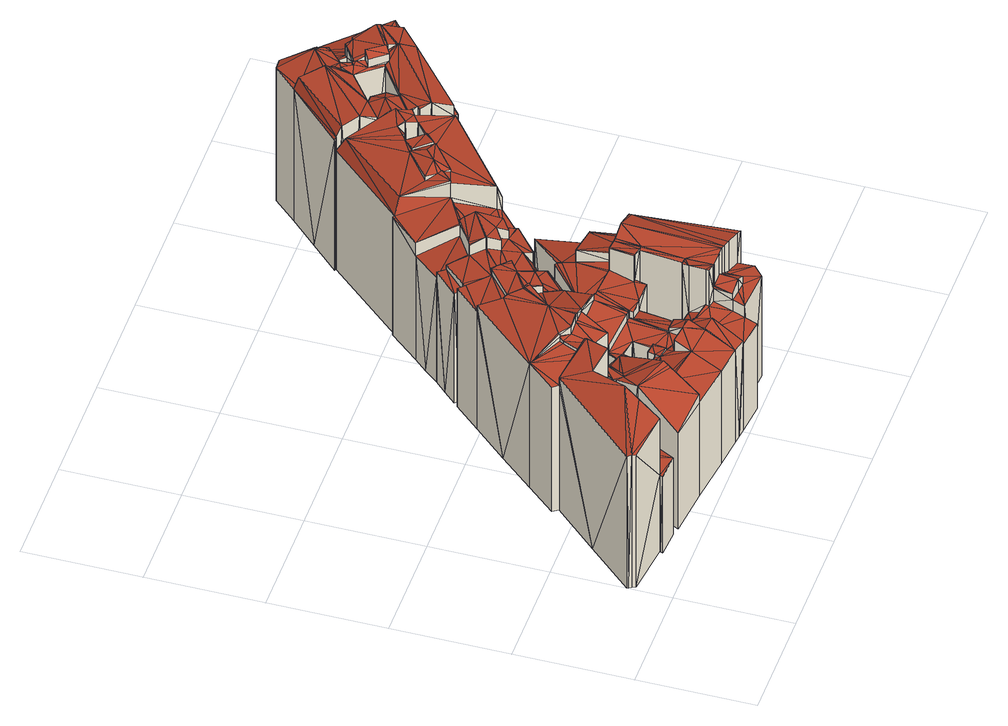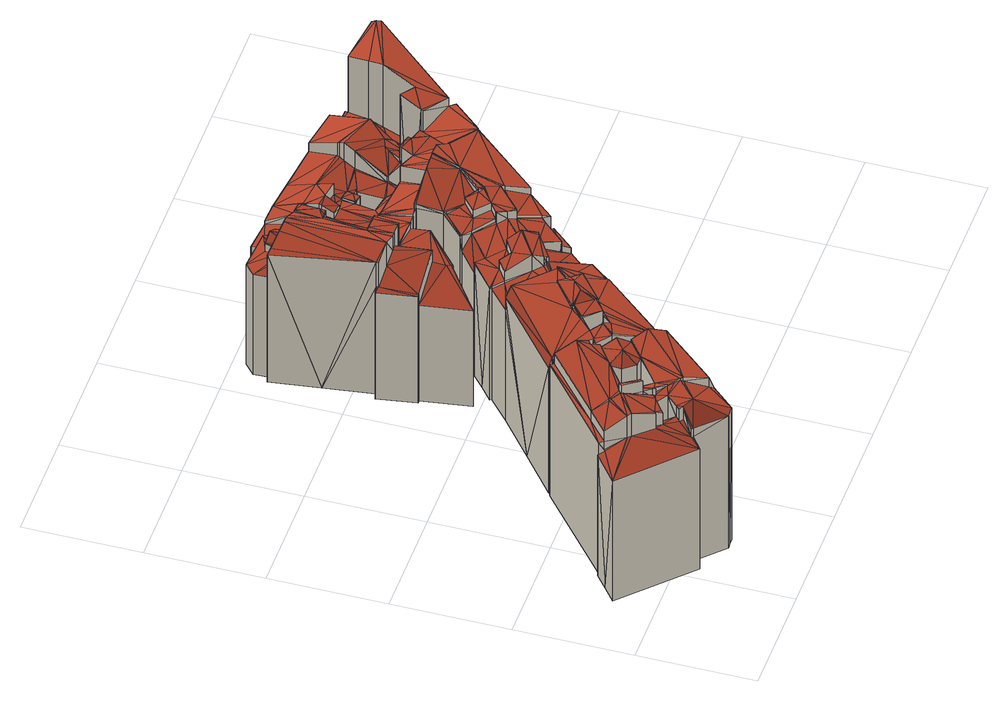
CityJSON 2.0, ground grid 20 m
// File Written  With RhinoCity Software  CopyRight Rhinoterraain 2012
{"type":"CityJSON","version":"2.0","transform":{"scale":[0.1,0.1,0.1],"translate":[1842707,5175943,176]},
"CityObjects":{
"building1":{"type":"Building","geometry":[{"type":"MultiSurface","lod":"2","boundaries":[[[0,1,2]],[[0,3,4]],[[2,5,6]],[[4,3,7]],[[7,3,8]],[[6,9,10]],[[0,4,1]],[[1,11,12]],[[1,12,2]],[[2,12,5]],[[5,13,6]],[[2,6,10]],[[14,15,16]],[[14,16,17]],[[18,15,14]],[[19,20,21]],[[22,23,20]],[[22,24,23]],[[19,22,20]],[[25,19,21]],[[26,22,19]],[[27,22,26]],[[28,24,22]],[[27,29,22]],[[30,21,14]],[[21,18,14]],[[20,18,21]],[[31,32,33]],[[33,34,35]],[[32,36,37]],[[36,38,37]],[[32,37,34]],[[35,34,39]],[[37,40,34]],[[40,41,34]],[[32,34,33]],[[42,34,43]],[[44,43,45]],[[44,42,43]],[[39,34,46]],[[46,34,42]],[[47,48,49]],[[47,49,50]],[[51,52,53]],[[54,51,55]],[[56,57,52]],[[55,51,53]],[[56,52,51]],[[58,57,56]],[[59,0,2]],[[60,59,2]],[[61,62,63]],[[62,64,63]],[[65,64,62]],[[52,66,53]],[[53,66,67]],[[68,69,70]],[[50,49,71]],[[72,73,74]],[[75,72,74]],[[76,77,73]],[[76,73,72]],[[78,72,75]],[[79,80,81]],[[82,80,74]],[[81,80,82]],[[80,75,74]],[[83,84,85]],[[83,86,84]],[[87,88,89]],[[90,88,87]],[[88,91,89]],[[89,91,92]],[[73,93,94]],[[95,96,97]],[[97,96,98]],[[96,99,98]],[[100,95,97]],[[100,97,101]],[[95,102,96]],[[103,104,105]],[[105,104,106]],[[106,104,107]],[[104,108,107]],[[104,109,108]],[[108,110,107]],[[107,110,111]],[[112,113,114]],[[112,115,116]],[[112,117,113]],[[112,116,117]],[[74,73,94]],[[118,119,120]],[[121,122,123]],[[121,124,122]],[[124,125,122]],[[119,121,120]],[[126,127,125]],[[124,126,125]],[[119,124,121]],[[128,129,130]],[[129,131,53]],[[132,131,129]],[[128,132,129]],[[133,55,131]],[[131,55,53]],[[134,135,136]],[[134,136,137]],[[135,138,136]],[[134,139,135]],[[135,140,138]],[[141,142,143]],[[142,144,143]],[[142,145,144]],[[91,146,92]],[[92,147,148]],[[146,147,92]],[[36,149,150]],[[36,151,149]],[[151,152,149]],[[153,154,151]],[[151,155,152]],[[151,154,155]],[[155,156,157]],[[155,157,152]],[[156,158,157]],[[159,160,161]],[[59,162,163]],[[164,162,59]],[[148,147,165]],[[166,167,168]],[[168,167,169]],[[168,169,170]],[[169,171,170]],[[169,172,171]],[[173,168,170]],[[0,59,163]],[[174,86,83]],[[68,175,69]],[[48,176,177]],[[48,178,176]],[[48,177,49]],[[179,180,181]],[[182,183,181]],[[184,181,185]],[[182,181,184]],[[183,179,181]],[[179,186,180]],[[181,180,187]],[[188,189,190]],[[191,189,188]],[[192,193,194]],[[190,134,195]],[[190,139,134]],[[50,71,196]],[[50,196,197]],[[71,198,196]],[[199,200,201]],[[200,202,201]],[[203,160,159]],[[204,205,206]],[[205,207,208]],[[204,207,205]],[[209,210,204]],[[204,210,207]],[[211,210,209]],[[211,212,210]],[[213,214,215]],[[99,213,216]],[[216,213,215]],[[217,218,219]],[[213,220,214]],[[218,221,219]],[[216,215,217]],[[215,218,217]],[[222,223,224]],[[222,224,225]],[[222,225,226]],[[226,225,200]],[[226,200,199]],[[227,228,145]],[[227,145,142]],[[162,229,230]],[[231,232,233]],[[234,235,236]],[[236,235,237]],[[238,239,240]],[[240,239,241]],[[240,241,242]],[[243,68,244]],[[244,68,70]],[[245,227,142]],[[246,245,142]],[[239,238,247]],[[248,239,247]],[[247,246,142]],[[248,247,249]],[[238,246,247]],[[162,230,163]],[[250,251,252]],[[253,250,252]],[[254,212,211]],[[254,211,255]],[[256,257,258]],[[259,257,256]],[[254,256,258]],[[260,261,262]],[[263,264,260]],[[263,260,265]],[[265,260,262]],[[266,263,265]],[[267,266,265]],[[268,269,266]],[[267,268,266]],[[270,267,271]],[[271,267,265]],[[272,270,271]],[[273,270,272]],[[254,258,212]],[[274,251,250]],[[174,275,86]],[[276,277,278]],[[279,276,278]],[[280,281,184]],[[144,282,283]],[[280,184,284]],[[285,144,283]],[[286,114,235]],[[287,279,288]],[[289,287,288]],[[288,279,278]],[[288,278,290]],[[286,112,114]],[[281,291,184]],[[292,165,293]],[[294,292,295]],[[292,293,295]],[[293,165,296]],[[295,293,297]],[[293,296,298]],[[299,300,301]],[[302,303,192]],[[303,193,192]],[[299,301,304]],[[215,305,306]],[[307,305,215]],[[305,308,306]],[[191,309,189]],[[310,311,312]],[[310,290,311]],[[290,278,311]],[[313,314,286]],[[313,286,315]],[[316,313,315]],[[313,316,317]],[[318,319,320]],[[321,319,318]],[[247,142,319]],[[247,319,321]],[[322,323,324]],[[324,323,325]],[[326,275,174]],[[175,327,69]],[[327,328,69]],[[232,329,233]],[[232,330,329]],[[331,332,333]],[[334,331,333]],[[335,336,22]],[[337,338,339]],[[340,338,337]],[[341,338,340]],[[274,342,251]],[[87,291,281]],[[338,343,339]],[[344,345,346]],[[345,347,346]],[[348,349,347]],[[350,345,344]],[[345,348,347]],[[351,352,338]],[[352,343,338]],[[353,354,355]],[[354,356,355]],[[355,356,357]],[[358,331,359]],[[331,334,359]],[[360,361,362]],[[360,362,363]],[[364,168,173]],[[365,361,360]],[[366,367,368]],[[363,362,26]],[[363,26,369]],[[363,369,25]],[[368,367,370]],[[365,371,361]],[[372,182,184]],[[291,372,184]],[[314,112,286]],[[373,165,374]],[[373,148,165]],[[375,318,189]],[[318,376,189]],[[309,375,189]],[[377,378,379]],[[380,344,381]],[[381,382,383]],[[381,344,382]],[[384,385,85]],[[386,384,85]],[[386,387,384]],[[193,388,194]],[[389,82,390]],[[82,391,390]],[[390,391,392]],[[393,394,325]],[[343,395,396]],[[380,35,344]],[[234,286,235]],[[397,76,72]],[[323,393,325]],[[286,398,315]],[[399,285,283]],[[400,401,399]],[[401,285,399]],[[402,400,399]],[[399,403,404]],[[399,283,405]],[[399,405,403]],[[406,99,216]],[[98,99,406]],[[407,408,409]],[[407,409,410]],[[335,411,336]],[[412,413,411]],[[335,412,411]],[[102,414,96]],[[339,343,396]],[[388,415,416]],[[378,417,379]],[[418,419,236]],[[420,234,236]],[[419,420,236]],[[398,420,315]],[[315,420,421]],[[422,423,424]],[[425,334,426]],[[359,334,425]],[[426,334,333]],[[427,309,191]],[[58,332,331]],[[7,58,331]],[[358,7,331]],[[422,428,423]],[[141,401,429]],[[141,143,401]],[[430,142,141]],[[230,431,163]],[[432,433,304]],[[433,299,304]],[[434,428,435]],[[435,428,422]],[[391,94,392]],[[251,389,252]],[[436,437,438]],[[252,389,390]],[[436,423,437]],[[424,423,436]],[[439,440,368]],[[439,368,441]],[[173,170,442]],[[443,444,445]],[[443,446,444]],[[447,443,445]],[[447,448,443]],[[441,368,449]],[[276,450,451]],[[276,451,277]],[[452,453,454]],[[300,453,301]],[[454,453,300]],[[455,456,191]],[[456,242,191]],[[277,457,278]],[[458,459,457]],[[277,458,457]],[[277,460,458]],[[184,185,461]],[[462,326,174]],[[455,191,188]],[[146,463,147]],[[184,461,284]],[[464,141,465]],[[352,173,442]],[[466,173,352]],[[456,240,242]],[[467,240,456]],[[468,240,467]],[[194,388,416]],[[469,470,471]],[[470,472,471]],[[471,472,473]],[[470,474,472]],[[284,461,475]],[[476,240,468]],[[464,465,477]],[[160,478,161]],[[326,479,275]],[[480,165,292]],[[368,370,449]],[[35,481,344]],[[482,217,483]],[[483,217,219]],[[440,366,368]],[[481,350,344]],[[484,274,250]],[[485,484,250]],[[205,208,486]],[[487,174,83]],[[479,488,275]],[[489,216,217]],[[490,380,381]],[[461,185,491]],[[275,492,86]],[[493,335,22]],[[494,335,493]],[[317,316,495]],[[180,496,187]],[[180,497,496]],[[210,498,207]],[[84,386,85]],[[141,429,465]],[[481,46,350]],[[46,499,350]],[[500,254,255]],[[200,30,14,202]],[[202,14,501]],[[502,202,501]],[[503,501,17]],[[501,14,17]],[[504,153,32,505]],[[32,153,151]],[[505,32,506]],[[506,32,31]],[[323,506,31]],[[507,506,323]],[[508,47,509]],[[509,47,50]],[[154,509,50]],[[510,509,154]],[[64,511,512,63]],[[513,87,281,514]],[[515,90,516]],[[513,516,87]],[[516,90,87]],[[517,59,60,518]],[[519,520,67]],[[66,519,67]],[[66,416,519]],[[416,521,519]],[[114,246,238,235]],[[235,240,237]],[[235,238,240]],[[113,245,246,114]],[[116,228,227,117]],[[117,227,245,113]],[[49,68,243,71]],[[177,175,68,49]],[[176,327,175,177]],[[522,112,523]],[[524,523,314]],[[523,112,314]],[[525,115,112,522]],[[69,526,527,70]],[[94,62,61,392]],[[93,65,62,94]],[[528,83,85,529]],[[231,162,164]],[[530,231,164,531]],[[532,232,533]],[[530,533,231]],[[533,232,231]],[[534,2,128,535]],[[128,2,10]],[[535,128,130,536]],[[537,159,161,538]],[[539,29,27,540]],[[376,141,189]],[[139,141,464]],[[189,141,139]],[[189,139,190]],[[370,72,296]],[[541,370,296,542]],[[296,72,78]],[[367,397,72,370]],[[543,544,146]],[[91,545,543]],[[91,543,146]],[[146,440,463]],[[146,544,546,440]],[[547,199,201,548]],[[549,550,73]],[[77,551,549]],[[77,549,73]],[[73,65,93]],[[73,550,552,65]],[[553,542,296]],[[165,554,553]],[[165,553,296]],[[439,555,554,165]],[[147,439,165]],[[463,440,439,147]],[[447,556,557,137]],[[136,447,137]],[[138,448,447,136]],[[558,559,366]],[[440,546,558]],[[440,558,366]],[[560,561,367]],[[366,559,560]],[[366,560,367]],[[283,119,405]],[[283,124,119]],[[405,118,403]],[[405,119,118]],[[118,446,443,404]],[[403,118,404]],[[126,124,283]],[[282,126,283]],[[562,79,251]],[[562,563,79]],[[342,496,562]],[[496,564,562]],[[342,562,251]],[[251,79,81,389]],[[389,81,82]],[[196,156,155,197]],[[565,156,196]],[[565,566,156]],[[198,244,565]],[[244,567,565]],[[198,565,196]],[[568,104,103,569]],[[374,480,292]],[[186,179,292]],[[179,374,292]],[[291,87,89]],[[291,89,372]],[[372,89,92]],[[182,148,373,183]],[[372,92,182]],[[182,92,148]],[[183,373,179]],[[179,373,374]],[[57,163,194,52]],[[163,192,194]],[[52,416,66]],[[52,194,416]],[[105,203,570]],[[571,105,570]],[[537,570,159]],[[570,203,159]],[[572,129,573]],[[574,573,53]],[[573,129,53]],[[575,529,85]],[[385,576,575]],[[385,575,85]],[[445,335,494]],[[577,445,578]],[[578,445,494]],[[120,412,335,445]],[[444,120,445]],[[121,413,412,120]],[[160,106,107,478]],[[222,111,223]],[[222,478,111]],[[478,107,111]],[[415,483,219]],[[579,415,219,580]],[[303,271,265]],[[193,303,265]],[[431,272,271]],[[302,431,303]],[[303,431,271]],[[193,265,262,482]],[[388,193,482]],[[388,482,483,415]],[[230,273,272,431]],[[0,57,3]],[[0,163,57]],[[181,479,185]],[[181,581,582,479]],[[185,479,326,491]],[[583,584,330]],[[232,532,583]],[[232,583,330]],[[395,585,586,396]],[[171,395,170]],[[500,587,585,395]],[[171,500,395]],[[170,343,442]],[[170,395,343]],[[172,254,500,171]],[[588,322,102,589]],[[102,322,324]],[[102,324,325,414]],[[590,580,219]],[[221,591,590]],[[221,590,219]],[[592,593,242]],[[241,594,592]],[[241,592,242]],[[487,284,475,174]],[[595,280,487,596]],[[487,280,284]],[[507,323,322,588]],[[86,253,252,84]],[[84,252,390,386]],[[386,390,392,61]],[[387,386,61]],[[415,579,521,416]],[[370,541,597,449]],[[308,598,599,306]],[[600,601,131]],[[132,602,600]],[[132,600,131]],[[603,378,604]],[[604,378,377]],[[232,604,377]],[[532,604,232]],[[605,606,6]],[[13,607,605]],[[13,605,6]],[[479,582,608,488]],[[609,313,610]],[[611,610,317]],[[610,313,317]],[[297,407,410,80]],[[612,297,80,613]],[[145,614,615,144]],[[115,228,116]],[[115,525,616,228]],[[228,616,614,145]],[[617,126,282]],[[617,618,126]],[[144,615,617]],[[144,617,282]],[[126,618,619,127]],[[162,231,233,229]],[[367,561,620,76]],[[397,367,76]],[[621,622,109]],[[104,568,621]],[[104,621,109]],[[12,353,355]],[[623,12,133,624]],[[133,12,355]],[[133,355,357,55]],[[6,132,9]],[[6,606,602,132]],[[625,427,626]],[[627,626,191]],[[626,427,191]],[[628,629,5]],[[12,623,628]],[[12,628,5]],[[418,630,631,278]],[[457,418,278]],[[311,259,256,312]],[[379,100,632]],[[633,379,632]],[[330,632,101]],[[584,632,330]],[[632,100,101]],[[149,279,287,150]],[[152,276,279,149]],[[157,450,276,152]],[[634,432,304,635]],[[636,536,130]],[[129,572,636]],[[129,636,130]],[[211,209,255]],[[143,285,401]],[[143,144,285]],[[452,428,434]],[[122,452,123]],[[123,452,434]],[[125,453,452,122]],[[637,60,88]],[[637,518,60]],[[90,515,637]],[[90,637,88]],[[638,545,91]],[[88,638,91]],[[88,60,638]],[[60,518,638]],[[28,435,422,24]],[[24,422,424,23]],[[23,424,436,20]],[[20,436,438,18]],[[18,438,433,15]],[[438,299,433]],[[15,433,432,16]],[[432,634,503,17]],[[16,432,17]],[[413,434,411]],[[121,123,434]],[[413,121,434]],[[411,28,336]],[[411,434,435,28]],[[624,133,131,601]],[[639,576,385]],[[384,640,639]],[[384,639,385]],[[5,629,607,13]],[[497,641,564,496]],[[488,484,485,275]],[[187,274,484]],[[642,187,488,608]],[[488,187,484]],[[496,342,274,187]],[[643,644,486]],[[208,645,643]],[[208,643,486]],[[646,647,48]],[[47,508,646]],[[47,646,48]],[[48,647,648,178]],[[306,599,591,221]],[[218,306,221]],[[215,306,218]],[[166,168,34]],[[41,166,34]],[[465,402,135,477]],[[402,140,135]],[[429,400,402,465]],[[401,400,429]],[[649,441,449,597]],[[650,511,64]],[[65,552,650]],[[65,650,64]],[[278,259,311]],[[278,468,259]],[[278,631,651,468]],[[652,476,653]],[[651,653,468]],[[653,476,468]],[[269,97,98,266]],[[266,98,406,263]],[[263,406,216,264]],[[336,28,22]],[[205,371,365,206]],[[34,168,348,43]],[[168,364,348]],[[43,348,345,45]],[[153,504,510,154]],[[589,102,654]],[[654,102,95]],[[417,654,95]],[[655,654,417]],[[417,95,100,379]],[[178,327,176]],[[648,656,327]],[[178,648,327]],[[249,470,657]],[[658,249,657]],[[659,657,469]],[[657,470,469]],[[247,474,470]],[[249,247,470]],[[301,660,635,304]],[[220,340,337,305]],[[214,220,305]],[[308,339,396]],[[598,308,396,586]],[[305,337,339]],[[308,305,339]],[[387,661,640,384]],[[662,317,451]],[[662,611,317]],[[450,157,662]],[[157,663,662]],[[450,662,451]],[[451,317,495,277]],[[664,655,417]],[[378,603,664]],[[378,664,417]],[[325,380,490,96]],[[414,325,96]],[[394,35,380,325]],[[665,666,125]],[[127,619,665]],[[127,665,125]],[[369,19,25]],[[497,295,297]],[[641,497,297,612]],[[180,294,295,497]],[[332,56,51,333]],[[581,181,187,642]],[[4,358,1]],[[1,358,359]],[[518,60,667]],[[534,667,2]],[[667,60,2]],[[323,31,33,393]],[[361,27,362]],[[486,644,540,27]],[[361,486,27]],[[371,205,486,361]],[[362,27,26]],[[232,377,668]],[[532,232,668]],[[633,668,379]],[[668,377,379]],[[596,487,83,528]],[[476,236,237,240]],[[630,418,669]],[[669,418,236]],[[476,669,236]],[[652,669,476]],[[224,25,21]],[[225,224,21]],[[225,21,30,200]],[[109,204,108]],[[108,204,206]],[[670,209,671]],[[671,209,204]],[[109,671,204]],[[622,671,109]],[[223,363,25,224]],[[110,360,363,223]],[[111,110,223]],[[206,365,360,110]],[[108,206,110]],[[156,566,672,158]],[[158,672,663,157]],[[97,269,268,101]],[[329,267,229,233]],[[229,267,270]],[[101,268,267]],[[330,101,329]],[[329,101,267]],[[229,270,273,230]],[[214,305,215]],[[431,302,192,163]],[[551,77,76,620]],[[578,494,29,539]],[[29,494,493]],[[29,493,22]],[[202,502,548,201]],[[387,61,63]],[[661,387,63,512]],[[524,314,673]],[[609,673,313]],[[673,314,313]],[[613,80,674]],[[563,674,79]],[[674,80,79]],[[437,299,438]],[[437,300,299]],[[574,53,675]],[[520,675,67]],[[675,53,67]],[[137,557,645,208]],[[207,137,208]],[[498,134,137,207]],[[319,142,430]],[[676,660,301]],[[453,676,301]],[[453,125,676]],[[125,666,676]],[[677,627,191]],[[242,593,677]],[[242,677,191]],[[459,421,418,457]],[[421,419,418]],[[420,419,421]],[[408,293,75,409]],[[293,298,75]],[[71,243,244,198]],[[96,490,381,99]],[[99,381,383]],[[213,99,383]],[[354,425,426,356]],[[161,226,678]],[[538,161,678]],[[547,678,199]],[[678,226,199]],[[478,222,226,161]],[[555,439,441,649]],[[531,164,59,517]],[[569,103,105,571]],[[556,447,445,577]],[[587,500,679]],[[679,500,255]],[[209,679,255]],[[670,679,209]],[[659,469,427,625]],[[427,469,471]],[[427,471,473,309]],[[36,287,38]],[[36,150,287]],[[680,328,681]],[[656,681,327]],[[681,328,327]],[[349,173,351,347]],[[173,466,351]],[[347,351,338,346]],[[391,82,74]],[[391,74,94]],[[241,248,682]],[[594,241,682]],[[658,682,249]],[[682,248,249]],[[514,281,683]],[[595,683,280]],[[683,281,280]],[[154,50,197]],[[155,154,197]],[[341,344,346,338]],[[472,321,309,473]],[[321,375,309]],[[328,680,526,69]],[[35,39,481]],[[481,39,46]],[[260,489,217,261]],[[264,216,489,260]],[[9,132,128,10]],[[374,165,480]],[[567,244,684]],[[527,684,70]],[[684,244,70]],[[461,174,475]],[[461,462,174]],[[3,57,58,8]],[[348,364,173,349]],[[356,426,55,357]],[[426,54,55]],[[344,341,340,382]],[[382,340,213,383]],[[340,220,213]],[[455,467,456]],[[261,217,482,262]],[[425,354,12]],[[11,425,12]],[[12,354,353]],[[358,4,7]],[[289,288,40]],[[37,289,40]],[[343,352,442]],[[241,239,248]],[[275,485,250,492]],[[58,56,332]],[[409,75,80,410]],[[460,316,315,458]],[[458,315,421,459]],[[318,320,376]],[[316,460,277,495]],[[134,498,210,195]],[[293,408,407,297]],[[351,466,352]],[[259,468,455,257]],[[468,467,455]],[[257,455,188,258]],[[258,188,190,212]],[[212,190,195,210]],[[319,430,141,376]],[[320,319,376]],[[393,33,35,394]],[[446,118,120,444]],[[58,7,8]],[[462,461,491,326]],[[398,234,420]],[[375,321,318]],[[203,106,160]],[[203,105,106]],[[312,254,172]],[[169,312,172]],[[312,256,254]],[[166,290,310,167]],[[167,312,169]],[[167,310,312]],[[40,166,41]],[[40,288,290,166]],[[296,78,75]],[[298,296,75]],[[398,286,234]],[[428,452,454,423]],[[423,300,437]],[[423,454,300]],[[350,44,45]],[[345,350,45]],[[492,250,253,86]],[[186,292,294,180]],[[32,151,36]],[[139,464,477]],[[135,139,477]],[[138,399,404]],[[448,138,443]],[[443,138,404]],[[140,402,399]],[[138,140,399]],[[1,359,425,11]],[[499,42,44,350]],[[54,426,333,51]],[[474,247,321,472]],[[38,287,289,37]],[[499,46,42]],[[369,26,19]]],"semantics":{"surfaces":[{"type":"RoofSurface"},{"type":"WallSurface"}],"values":[0,0,0,0,0,0,0,0,0,0,0,0,0,0,0,0,0,0,0,0,0,0,0,0,0,0,0,0,0,0,0,0,0,0,0,0,0,0,0,0,0,0,0,0,0,0,0,0,0,0,0,0,0,0,0,0,0,0,0,0,0,0,0,0,0,0,0,0,0,0,0,0,0,0,0,0,0,0,0,0,0,0,0,0,0,0,0,0,0,0,0,0,0,0,0,0,0,0,0,0,0,0,0,0,0,0,0,0,0,0,0,0,0,0,0,0,0,0,0,0,0,0,0,0,0,0,0,0,0,0,0,0,0,0,0,0,0,0,0,0,0,0,0,0,0,0,0,0,0,0,0,0,0,0,0,0,0,0,0,0,0,0,0,0,0,0,0,0,0,0,0,0,0,0,0,0,0,0,0,0,0,0,0,0,0,0,0,0,0,0,0,0,0,0,0,0,0,0,0,0,0,0,0,0,0,0,0,0,0,0,0,0,0,0,0,0,0,0,0,0,0,0,0,0,0,0,0,0,0,0,0,0,0,0,0,0,0,0,0,0,0,0,0,0,0,0,0,0,0,0,0,0,0,0,0,0,0,0,0,0,0,0,0,0,0,0,0,0,0,0,0,0,0,0,0,0,0,0,0,0,0,0,0,0,0,0,0,0,0,0,0,0,0,0,0,0,0,0,0,0,0,0,0,0,0,0,0,0,0,0,0,0,0,0,0,0,0,0,0,0,0,0,0,0,0,0,0,0,0,0,0,0,0,0,0,0,0,0,0,0,0,0,0,0,0,0,0,0,0,0,0,0,0,0,0,0,0,0,0,0,0,0,0,0,0,0,0,0,0,0,0,0,0,0,0,0,0,0,0,0,0,0,0,0,0,0,0,0,0,0,0,0,0,0,0,0,0,0,0,0,0,0,0,0,0,0,0,0,0,0,0,0,0,0,0,0,0,0,0,0,0,0,0,0,0,0,0,0,0,0,0,0,0,0,0,0,1,1,1,1,1,1,1,1,1,1,1,1,1,1,1,1,1,1,1,1,1,1,1,1,1,1,1,1,1,1,1,1,1,1,1,1,1,1,1,1,1,1,1,1,1,1,1,1,1,1,1,1,1,1,1,1,1,1,1,1,1,1,1,1,1,1,1,1,1,1,1,1,1,1,1,1,1,1,1,1,1,1,1,1,1,1,1,1,1,1,1,1,1,1,1,1,1,1,1,1,1,1,1,1,1,1,1,1,1,1,1,1,1,1,1,1,1,1,1,1,1,1,1,1,1,1,1,1,1,1,1,1,1,1,1,1,1,1,1,1,1,1,1,1,1,1,1,1,1,1,1,1,1,1,1,1,1,1,1,1,1,1,1,1,1,1,1,1,1,1,1,1,1,1,1,1,1,1,1,1,1,1,1,1,1,1,1,1,1,1,1,1,1,1,1,1,1,1,1,1,1,1,1,1,1,1,1,1,1,1,1,1,1,1,1,1,1,1,1,1,1,1,1,1,1,1,1,1,1,1,1,1,1,1,1,1,1,1,1,1,1,1,1,1,1,1,1,1,1,1,1,1,1,1,1,1,1,1,1,1,1,1,1,1,1,1,1,1,1,1,1,1,1,1,1,1,1,1,1,1,1,1,1,1,1,1,1,1,1,1,1,1,1,1,1,1,1,1,1,1,1,1,1,1,1,1,1,1,1,1,1,1,1,1,1,1,1,1,1,1,1,1,1,1,1,1,1,1,1,1,1,1,1,1,1,1,1,1,1,1,1,1,1,1,1,1,1,1,1,1,1,1,1,1,1,1,1,1,1,1,1,1,1,1,1,1,1,1,1,1,1,1,1,1,1,1,1,1,1,1,1,1,1,1,1,1,1,1,1,1,1,1,1,1,1,1,1,1,1,1,1,1,1,1,1,1,1,1,1,1,1,1,1,1,1,1,1,1,1,1,1,1,1,1,1,1,1,1,1,1,1,1,1,1,1,1,1,1,1,1,1,1,1,1,1,1,1,1,1,1,1,1,1,1,1,1,1,1,1,1,1,1,1,1,1,1,1,1,1,1,1,1,1,1,1,1,1,1,1,1,1,1,1,1,1,1,1,1,1,1,1,1,1,1,1,1,1,1,1,1,1,1,1,1,1,1,1,1,1,1,1,1,1,1,1,1,1,1,1,1,1,1,1,1,1,1,1,1,1,1,1,1,1,1,1,1,1,1,1,1,1,1,1,1,1,1,1,1,1,1,1,1,1,1,1,1,1,1,1,1,1,1,1,1,1,1,1,1,1,1,1,1,1,1,1]}}]}
},
"vertices":[
[471,593,284],[549,600,307],[575,712,284],[498,517,314],[499,559,302],[581,622,311],[596,635,312],[512,543,311],[517,537,314],[605,625,318],[628,647,319],[552,597,309],[571,614,310],[583,619,312],[540,236,283],[520,72,288],[552,68,278],[564,66,274],[503,74,293],[474,200,284],[495,75,295],[504,242,295],[467,126,283],[485,76,291],[467,79,284],[477,243,285],[472,200,283],[466,200,281],[465,79,283],[460,126,280],[540,240,283],[285,408,266],[180,289,266],[303,371,276],[295,295,288],[309,366,279],[186,286,268],[242,262,283],[242,260,283],[324,345,285],[257,246,289],[282,246,294],[326,342,286],[332,336,288],[329,345,286],[336,339,288],[325,343,286],[1,76,282],[5,69,285],[127,118,311],[143,230,284],[577,566,306],[534,454,288],[673,564,287],[575,569,307],[595,586,307],[526,526,307],[498,517,310],[517,537,311],[456,595,256],[573,727,257],[829,697,281],[791,664,281],[835,690,281],[684,563,281],[680,569,281],[538,446,265],[679,560,269],[127,118,180],[142,44,168],[201,165,171],[154,179,303],[678,657,306],[658,598,319],[773,688,319],[740,693,310],[651,619,311],[645,614,311],[732,697,307],[758,706,310],[751,701,310],[761,702,312],[771,690,318],[778,837,259],[800,733,277],[889,730,257],[775,764,279],[662,824,283],[573,727,285],[666,817,306],[571,729,279],[579,720,304],[690,782,319],[680,569,302],[791,664,303],[341,449,253],[358,408,265],[397,455,262],[411,433,269],[367,396,269],[375,486,252],[399,456,262],[333,441,253],[453,334,227],[385,275,227],[455,331,228],[458,324,229],[461,302,233],[448,244,240],[395,247,233],[451,244,240],[470,243,243],[194,118,254],[257,88,251],[260,96,255],[156,40,209],[239,32,220],[256,84,248],[411,93,214],[411,91,214],[449,87,213],[449,81,211],[462,47,199],[463,79,210],[409,64,205],[461,27,192],[405,12,187],[460,7,185],[628,647,316],[634,619,308],[645,626,308],[619,608,308],[605,625,316],[594,588,308],[380,183,217],[388,120,212],[402,121,208],[409,183,209],[399,97,208],[368,122,218],[386,99,212],[364,98,235],[329,72,222],[382,67,223],[375,16,200],[323,22,200],[597,696,317],[648,700,304],[693,778,317],[238,253,268],[242,260,268],[180,289,268],[225,225,268],[136,240,268],[143,230,268],[213,210,268],[212,207,268],[217,206,268],[216,204,268],[522,388,207],[458,324,230],[536,304,208],[411,547,251],[498,517,279],[454,598,255],[699,739,303],[282,246,292],[289,246,290],[295,295,284],[307,245,283],[368,291,257],[368,247,261],[368,244,261],[347,320,263],[765,819,268],[115,91,179],[98,52,285],[115,91,300],[8,62,283],[704,761,306],[720,747,298],[721,767,303],[693,778,314],[698,771,311],[729,811,314],[741,787,304],[716,743,298],[735,751,295],[371,191,217],[368,122,216],[377,190,219],[342,172,205],[498,517,270],[463,466,261],[534,454,241],[380,190,218],[212,207,313],[213,210,312],[194,167,319],[540,304,229],[540,240,233],[551,238,229],[540,236,233],[455,331,230],[395,247,245],[444,202,234],[448,244,244],[409,183,230],[448,183,230],[382,247,246],[380,190,232],[378,195,233],[377,190,232],[378,381,263],[398,347,250],[443,383,248],[425,412,260],[463,412,251],[452,369,243],[500,408,242],[374,378,263],[453,368,243],[461,302,259],[470,243,260],[477,243,257],[504,242,247],[536,304,231],[256,84,222],[239,32,202],[447,487,274],[449,488,274],[411,547,224],[370,500,227],[447,487,251],[231,153,239],[266,115,248],[282,175,225],[284,174,225],[266,115,212],[269,116,211],[284,174,214],[303,130,199],[310,177,204],[154,179,183],[194,167,172],[257,88,221],[260,96,218],[318,119,208],[303,130,205],[319,129,204],[771,761,310],[758,706,323],[800,733,324],[775,764,310],[368,244,250],[382,247,251],[307,245,247],[296,197,228],[371,191,231],[291,197,228],[452,429,280],[463,412,269],[487,428,269],[412,432,294],[425,412,280],[463,466,294],[411,433,293],[404,459,283],[399,456,283],[397,455,283],[447,487,283],[453,481,287],[451,485,285],[449,488,283],[735,751,304],[763,772,280],[225,225,274],[233,198,268],[261,209,260],[238,253,274],[718,865,284],[699,864,284],[405,12,194],[409,64,226],[763,821,284],[382,67,226],[219,149,243],[242,260,277],[257,246,274],[242,262,278],[282,246,276],[666,817,287],[716,743,309],[720,721,306],[720,747,311],[723,742,311],[732,697,304],[731,729,310],[740,693,306],[503,74,230],[502,43,222],[534,22,216],[451,485,269],[453,481,267],[553,40,217],[398,347,252],[452,369,220],[443,383,249],[408,334,220],[339,138,206],[289,246,276],[291,197,260],[307,245,278],[214,164,238],[213,159,239],[239,187,243],[231,191,239],[231,199,238],[348,109,209],[333,102,212],[364,98,212],[336,116,207],[326,453,254],[285,408,252],[333,441,258],[356,406,269],[748,794,279],[98,52,168],[96,47,167],[404,459,251],[399,456,251],[529,555,322],[526,526,311],[577,566,311],[548,571,322],[450,115,286],[465,79,285],[398,347,257],[374,342,262],[408,334,252],[374,378,270],[358,366,271],[728,745,304],[368,297,253],[358,366,286],[336,339,283],[374,342,278],[349,321,277],[332,336,283],[347,320,277],[329,345,285],[349,321,264],[355,314,260],[571,614,311],[552,597,314],[594,588,311],[575,569,315],[595,586,311],[499,559,311],[549,600,311],[451,244,288],[449,202,287],[466,200,284],[470,243,286],[332,336,267],[448,244,289],[628,655,314],[643,632,299],[653,672,314],[474,200,283],[678,657,299],[444,202,288],[690,782,311],[698,771,313],[704,761,307],[336,116,205],[364,98,215],[370,500,238],[332,460,236],[375,486,243],[356,406,282],[367,396,284],[374,378,286],[378,381,287],[833,699,264],[840,690,260],[805,727,277],[829,697,264],[487,428,246],[761,702,324],[805,727,321],[773,688,316],[829,697,302],[303,371,267],[309,366,269],[368,291,251],[410,332,251],[643,632,306],[231,153,237],[399,97,214],[385,95,216],[382,71,225],[386,99,214],[411,93,215],[411,95,214],[411,91,216],[412,432,269],[731,729,332],[720,721,323],[740,693,324],[751,701,332],[463,79,285],[449,87,286],[449,81,286],[356,406,265],[498,411,239],[538,446,238],[341,449,239],[250,187,225],[248,183,226],[235,160,236],[248,183,235],[467,79,240],[483,45,249],[485,76,249],[552,597,311],[575,569,311],[337,139,205],[462,47,235],[385,95,235],[333,102,235],[451,485,276],[552,68,217],[520,72,226],[463,79,238],[465,79,239],[495,75,242],[502,43,238],[503,74,237],[648,700,299],[615,674,299],[664,699,299],[368,297,257],[411,95,198],[449,87,198],[450,115,188],[411,93,198],[402,121,189],[399,97,198],[680,679,299],[217,206,274],[231,199,269],[462,47,222],[461,27,216],[483,45,222],[296,197,215],[308,180,205],[250,187,261],[239,187,265],[248,183,261],[231,191,268],[743,799,307],[743,799,280],[615,674,304],[368,122,224],[386,99,233],[349,321,262],[296,197,214],[291,197,216],[321,141,209],[319,129,209],[337,139,210],[336,116,212],[339,138,211],[318,119,210],[765,819,284],[282,175,215],[388,120,225],[461,302,234],[741,787,281],[704,761,310],[324,345,286],[487,428,250],[498,411,243],[758,768,304],[763,772,304],[449,202,234],[763,821,267],[758,768,281],[452,429,258],[358,408,282],[748,794,304],[771,761,280],[460,126,285],[451,126,286],[233,198,238],[728,745,295],[723,742,296],[380,183,230],[326,342,285],[368,247,251],[552,151,8],[540,236,8],[564,66,8],[136,240,8],[180,289,8],[232,349,8],[285,408,8],[1,76,8],[72,153,8],[143,230,8],[684,563,8],[835,690,8],[662,824,8],[699,864,8],[571,729,8],[616,776,8],[456,595,8],[573,727,8],[608,503,8],[679,560,8],[538,446,8],[194,118,8],[203,138,8],[213,159,8],[156,40,8],[142,44,8],[201,165,8],[778,837,8],[889,730,8],[411,547,8],[454,598,8],[370,500,8],[390,524,8],[575,712,8],[628,647,8],[645,626,8],[522,388,8],[536,304,8],[460,126,8],[466,200,8],[678,657,8],[732,697,8],[588,708,8],[597,696,8],[579,720,8],[615,674,8],[540,304,8],[551,238,8],[651,606,8],[658,598,8],[645,614,8],[680,569,8],[715,718,8],[699,739,8],[648,700,8],[402,121,8],[409,183,8],[621,664,8],[628,655,8],[636,643,8],[643,632,8],[743,726,8],[758,706,8],[728,745,8],[203,187,8],[212,207,8],[194,167,8],[385,275,8],[453,334,8],[488,360,8],[455,331,8],[634,619,8],[653,592,8],[673,564,8],[864,710,8],[840,690,8],[450,115,8],[451,126,8],[498,411,8],[500,408,8],[721,767,8],[741,787,8],[384,478,8],[399,456,8],[368,291,8],[410,332,8],[368,247,8],[326,453,8],[333,441,8],[476,388,8],[453,368,8],[306,154,8],[310,177,8],[303,130,8],[718,865,8],[763,821,8],[680,679,8],[408,334,8],[452,369,8],[612,617,8],[619,608,8],[605,625,8],[332,460,8],[351,480,8],[590,627,8],[596,635,8],[583,619,8],[758,768,8],[214,164,8],[222,181,8],[231,199,8],[731,729,8],[751,701,8],[323,22,8],[375,16,8],[239,32,8],[390,14,8],[405,12,8],[460,7,8],[651,619,8],[390,261,8],[395,247,8],[571,614,8],[594,588,8],[337,139,8],[340,155,8],[342,172,8],[576,618,8],[581,622,8],[250,187,8],[261,209,8],[387,471,8],[375,486,8],[552,68,8],[553,40,8],[640,622,8],[572,728,8],[576,723,8],[836,695,8],[833,699,8],[723,742,8],[735,751,8],[449,192,8],[449,202,8],[448,183,8],[3,73,8],[5,69,8],[8,62,8],[664,699,8],[682,566,8],[291,197,8],[282,175,8],[286,186,8],[337,445,8],[341,449,8],[98,52,8],[320,135,8],[319,129,8],[321,141,8],[534,22,8],[829,697,8],[224,202,8],[217,206,8],[337,454,8],[461,17,8],[461,27,8],[574,719,8],[372,493,8],[266,181,8],[382,247,8],[389,247,8],[216,204,8],[213,161,8],[755,703,8],[676,562,8],[498,25,8],[326,175,8],[538,304,8],[375,247,8],[96,47,8],[97,50,8],[311,130,8],[709,864,8],[198,166,8]
]}
